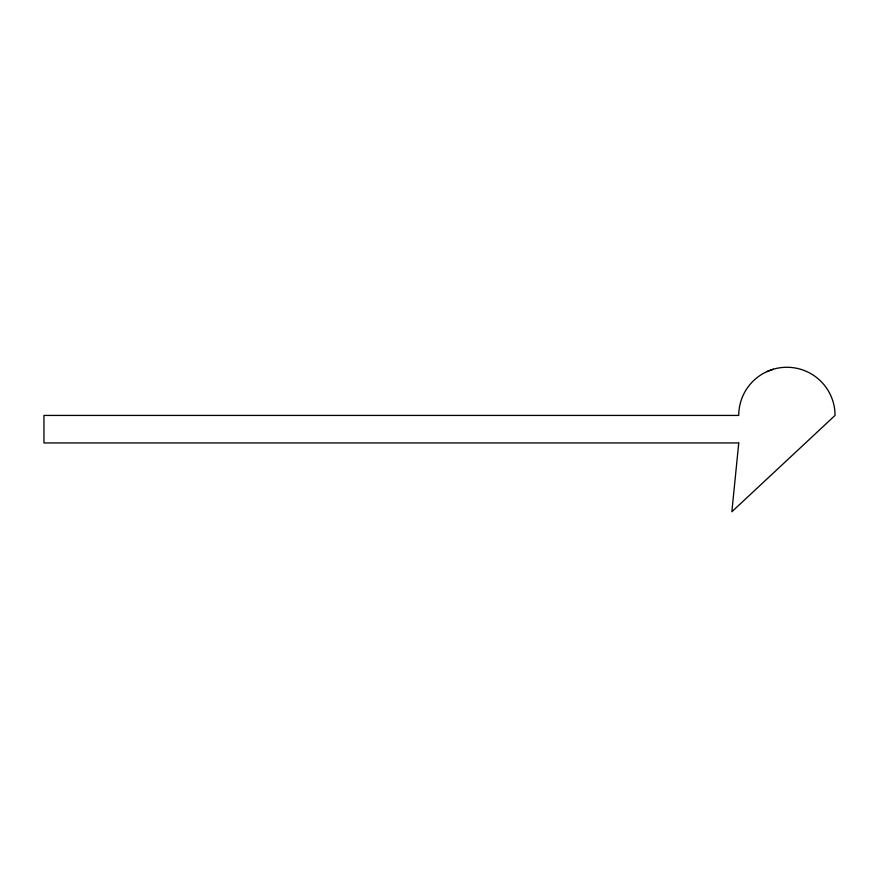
<?xml version="1.0" encoding="UTF-8"?>
<svg xmlns="http://www.w3.org/2000/svg" width="879" height="879" viewBox="0 0 879 879"><rect width="100%" height="100%" fill="white"/><g stroke="black" fill="none" stroke-linecap="round" stroke-linejoin="round"><path stroke-width="1.32" d="M766.895 371.619L773.333 369.224M738.745 442.939L731.866 511.732L835.05 415.426A48.158 48.158 0 0 0 786.892 367.268A48.158 48.158 0 0 0 738.745 415.426L43.95 415.426L43.95 442.939L738.745 442.939"/></g></svg>
